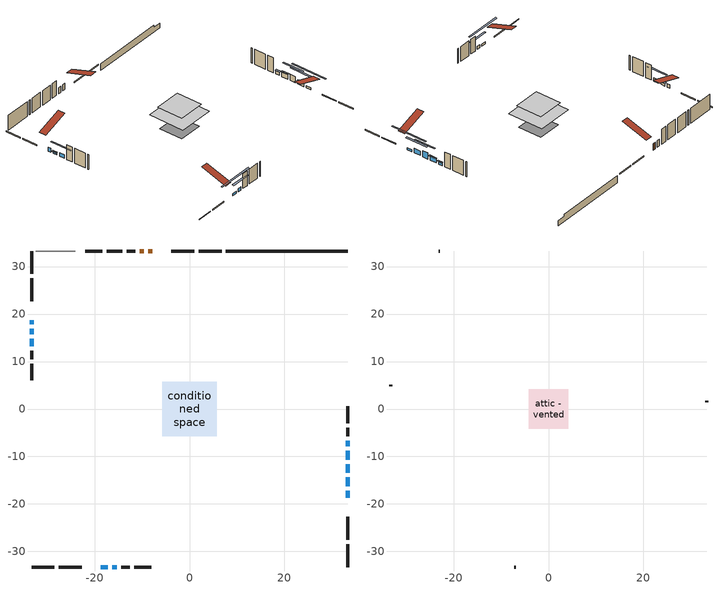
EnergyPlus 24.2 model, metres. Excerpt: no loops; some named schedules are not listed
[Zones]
conditioned space
 floor outside (Floor1 construction): -1.68,-1.68 -1.68,1.68 1.68,1.68 1.68,-1.68 z0.46
 floor adiabatic (AdiabaticFloorConstruction): -5.75,-5.75 -5.75,5.75 5.75,5.75 5.75,-5.75 z2.9
 floor foundation (Slab1 construction): -3.77,-3.77 -3.77,3.77 3.77,3.77 3.77,-3.77 z-1.83
 wall outside (RimJoist1 construction): 6.75,33.28 1.93,33.28 / -33.28,-33.28 -28.46,-33.28 / -33.28,33.28 -33.28,28.46 / 33.28,-33.28 33.28,-28.46 z0.46:0.76
 wall outside (RimJoist2 construction): 1,33.28 -3.8,33.28 / -27.53,-33.28 -22.73,-33.28 / -33.28,27.53 -33.28,22.73 / 33.28,-27.53 33.28,-22.73 z0.46:0.76
 wall outside (AdiabaticWallConstruction 1): -7.82,33.28 -8.71,33.28 z0.46:2.49
 wall outside (AdiabaticWallConstruction): -33.28,18.71 -33.28,17.86 z0.46:1.68; -33.28,16.94 -33.28,15.77 z0.46:1.17; 33.28,-18.71 33.28,-17.23 / -18.71,-33.28 -17.23,-33.28 z0.46:1.07; 33.28,-16.31 33.28,-14.33 / 33.28,-10.74 33.28,-8.76 z0.46:1.93; 33.28,-13.4 33.28,-11.67 z0.46:2.49; -16.31,-33.28 -15.29,-33.28 z0.46:1.48; 33.28,-7.83 33.28,-6.66 z0.46:1.43; -33.28,14.84 -33.28,13.21 z0.46:1.63
 wall outside (Wall1 construction): -11.46,33.28 -13.23,33.28 / -14.36,-33.28 -12.59,-33.28 / -33.28,12.28 -33.28,10.51 / 33.28,-5.73 33.28,-3.96 z0.46:5.34
 wall outside (Wall3 construction): -18.39,33.28 -21.95,33.28 / -11.66,-33.28 -8.1,-33.28 / -33.28,9.58 -33.28,6.02 / 33.28,-3.03 33.28,0.53 z0.46:5.34
 wall foundation (FoundationWall1 construction): 7.68,33.28,-1.83 7.68,33.28,0.46 30.72,33.28,0.46 30.72,33.28,-0.24 33.28,33.28,-0.24 33.28,33.28,-1.83
 wall othersidecoefficients (AdiabaticWallConstruction 1): -9.64,33.28 -10.53,33.28 z0.46:2.49
 wall othersidecoefficients (Wall2 construction): -14.16,33.28 -17.46,33.28 z0.46:5.34
 wall adiabatic (Wall5 construction): -24.07,33.28 -32.35,33.28 z0.46:5.34
 window (WindowConstruction 7): -33.28,18.71 -33.28,17.86 z0.46:1.68
 window (WindowConstruction 6): -33.28,16.93 -33.28,15.77 z0.46:1.17
 window (WindowConstruction 8): 33.28,-18.71 33.28,-17.24 z0.46:1.07
 window (WindowConstruction 9): -18.71,-33.28 -17.24,-33.28 z0.46:1.07
 window (WindowConstruction): 33.28,-16.31 33.28,-14.33 z0.46:1.93
 window (WindowConstruction 1): 33.28,-13.4 33.28,-11.67 z0.46:2.49
 window (WindowConstruction 2): -16.31,-33.28 -15.29,-33.28 z0.46:1.47
 window (WindowConstruction 3): 33.28,-10.74 33.28,-8.76 z0.46:1.93
 window (WindowConstruction 4): 33.28,-7.83 33.28,-6.66 z0.46:1.43
 window (WindowConstruction 5): -33.28,14.84 -33.28,13.21 z0.46:1.63
 door (Door): -7.82,33.28 -8.71,33.28 z0.46:2.49
 door inside (Door 1): -9.64,33.28 -10.53,33.28 z0.46:2.49
 ceiling adiabatic (AdiabaticFloorConstruction): 5.75,-5.75 5.75,5.75 -5.75,5.75 -5.75,-5.75 z2.9
attic - vented
 floor to conditioned space (Floor2 construction Reversed): -4.21,-4.21 -4.21,4.21 4.21,4.21 4.21,-4.21 z5.34
 wall outside (Wall4 construction): -22.88,33.28 -23.14,33.28 / -7.17,-33.28 -6.91,-33.28 / -33.28,5.09 -33.28,4.83 / 33.28,1.46 33.28,1.72 z0.46:5.34
 roof outside (Roof1 construction): -6.89,33.28,5.34 -6.89,25.08,8.07 -4.73,25.08,8.07 -4.73,33.28,5.34; -19.64,-33.28,5.34 -19.64,-25.08,8.07 -21.8,-25.08,8.07 -21.8,-33.28,5.34; -33.28,19.64,5.34 -25.08,19.64,8.07 -25.08,21.8,8.07 -33.28,21.8,5.34; 33.28,-19.64,5.34 25.08,-19.64,8.07 25.08,-21.8,8.07 33.28,-21.8,5.34
shading: -33.28,15.57 -33.28,17.14 -33.69,17.14 -33.69,15.57 z1.37; 33.28,-12.16 33.28,-23.79 33.69,-23.79 33.69,-12.16 z6.15; -12.16,-33.28 -23.79,-33.28 -23.79,-33.69 -12.16,-33.69 z6.15; 33.28,-11.69 33.28,-18.95 33.69,-18.95 33.69,-11.69 z4.57; 33.28,-9.03 33.28,-16.04 33.69,-16.04 33.69,-9.03 z5.13; -12.65,-33.28 -18.95,-33.28 -18.95,-33.69 -12.65,-33.69 z4.11; 33.28,-8.56 33.28,-10.94 33.69,-10.94 33.69,-8.56 z2.13; 33.28,-6.46 33.28,-8.03 33.69,-8.03 33.69,-6.46 z1.63; -33.28,10.57 -33.28,17.48 -33.69,17.48 -33.69,10.57 z4.27
[Building]
Building 1: Terrain=Suburbs
[Site:Location]
Edmonton Intl AP_AB: Latitude {deg}=53.31; Longitude {deg}=-113.58; Time Zone {hr}=-7; Elevation {m}=723; Keep Site Location Information=Yes
[Site:GroundTemperature:Shallow]
-1.56185, -3.61833, -3.78302, -2.80711, 1.11059, 5.01004, 8.39065, 10.5322, 10.7141, 8.97234, 5.67794, 1.89811
[Site:WaterMainsTemperature]
Calculation Method=Schedule; Temperature Schedule=mains temperature schedule
[Material] Roughness=Rough; Thermal Absorptance=0.9
Name | Thickness {m} | Conductivity {W/m-K} | Density {kg/m3} | Specific Heat {J/kg-K} | Solar Absorptance | Visible Absorptance
asphalt or fiberglass shingles | 0.00635 | 0.162714 | 1121.4 | 1465.45 | 0.4 | 0.4
ceiling loosefill ins | 0.254 | 0.0480833 | 16.02 | 1046.75 | 0.7 | 0.7
ceiling stud and cavity | 0.1397 | 0.139432 | 65.682 | 1177.47 | 0.7 | 0.7
concrete 4.0 in. | 0.1016 | 1.803125 | 2242.8 | 837.4 | 0.7 | 0.7
concrete 8.0 in. | 0.2032 | 1.803125 | 2242.8 | 837.4 | 0.7 | 0.7
door material | 0.04445 | 0.053851 | 512.64 | 1214.23 | 0.7 | 0.7
door material 1 | 0.04445 | 0.060037 | 512.64 | 1214.23 | 0.7 | 0.7
exterior vertical ins | 0.0480821 | 0.029427 | 32.04 | 1214.23 | 0.7 | 0.7
floor covering | 0.0127 | 0.0433444 | 54.468 | 1339.84 | 0.6 | 0.6
floor rigid ins | 0.103632 | 0.029427 | 32.04 | 1214.23 | 0.7 | 0.7
floor rigid ins 1; wall rigid ins 2 | 0.512978 | 0.029427 | 32.04 | 1214.23 | 0.7 | 0.7
floor stud and cavity | 0.1397 | 0.223993 | 92.3553 | 1139.71 | 0.7 | 0.7
floor stud and cavity 1 | 0.1397 | 1.75129 | 37.0049 | 1207.88 | 0.7 | 0.7
furniture material conditioned space 1 | 0.1524 | 0.115458 | 640.8 | 1214.23 | 0.6 | 0.6
gypsum board | 0.0127 | 0.160291 | 801 | 837.4 | 0.6 | 0.6
gypsum board 1 | 0.0127 | 0.160291 | 801 | 837.4 | 0.7 | 0.7
osb sheathing 0.5 in. | 0.0127 | 0.115458 | 512.64 | 1214.23 | 0.7 | 0.7
osb sheathing 0.75 in. | 0.01905 | 0.115458 | 512.64 | 1214.23 | 0.7 | 0.7
osb sheathing 2.0 in. | 0.0508 | 0.115458 | 512.64 | 1214.23 | 0.7 | 0.7
rim joist rigid ins; wall rigid ins | 0.051816 | 0.029427 | 32.04 | 1214.23 | 0.7 | 0.7
rim joist stud and cavity | 0.0508 | 0.0414762 | 125.044 | 1163.47 | 0.6 | 0.6
rim joist stud and cavity 1 | 0.0508 | 0.0296939 | 125.044 | 1163.47 | 0.6 | 0.6
wall rigid ins 1 | 0.051816 | 0.029427 | 32.04 | 1214.23 | 0.4 | 0.4
wall stud and cavity | 0.1397 | 0.234733 | 139.0536 | 1170.24 | 0.7 | 0.7
wall stud and cavity 1 | 0.1397 | 0.274017 | 139.0536 | 1170.24 | 0.7 | 0.7
wall stud and cavity 2 | 0.1397 | 0.221002 | 139.0536 | 1170.24 | 0.7 | 0.7
wall stud and cavity 3 | 0.0889 | 6.1454 | 50.32683 | 1063.81 | 0.6 | 0.6
wall stud and cavity 4 | 0.1397 | 0.175706 | 139.0536 | 1170.24 | 0.7 | 0.7
wall stud and cavity 5 | 0.0889 | 0.380278 | 52.3479 | 1209.89 | 0.7 | 0.7
wall stud and cavity 6 | 0.0889 | 0.391764 | 83.0341 | 1211.67 | 0.7 | 0.7
wood siding | 0.0254 | 0.102417 | 544.68 | 1172.36 | 0.4 | 0.4
wood siding 1 | 0.00254 | 0.102417 | 544.68 | 1172.36 | 0.4 | 0.4
wood siding 2; wood siding 3; wood siding 4 | 0.0254 | 0.102417 | 544.68 | 1172.36 | 0.7 | 0.7
[WindowMaterial:SimpleGlazingSystem]
Name | U-Factor {W/m2-K} | Solar Heat Gain Coefficient
WindowMaterial | 2.38249 | 0.65
WindowMaterial 1 | 2.97868 | 0.59
WindowMaterial 2 | 2.47674 | 0.61
WindowMaterial 3 | 2.41315 | 0.51
WindowMaterial 4 | 2.49151 | 0.6
WindowMaterial 5 | 2.4722 | 0.48
WindowMaterial 6 | 2.8072 | 0.47
WindowMaterial 7 | 3.0082 | 0.51
[Construction]
AdiabaticFloorConstruction: floor stud and cavity 1, floor rigid ins 1, osb sheathing 0.75 in., floor covering
AdiabaticWallConstruction: wood siding 3, wall rigid ins 2, wall stud and cavity 5, gypsum board
AdiabaticWallConstruction 1: wood siding 4, wall rigid ins 2, wall stud and cavity 5, gypsum board
Door: door material
Door 1: door material 1
Floor1 construction: floor stud and cavity, floor rigid ins, osb sheathing 0.75 in., floor covering
Floor2 construction Reversed: gypsum board, ceiling stud and cavity, ceiling loosefill ins
FoundationWall1 construction: concrete 8.0 in., gypsum board 1
furniture construction conditioned space 1: furniture material conditioned space 1
PartitionWallConstruction: gypsum board, wall stud and cavity 6, gypsum board
RimJoist1 construction: wood siding 2, rim joist rigid ins, osb sheathing 2.0 in., rim joist stud and cavity
RimJoist2 construction: wood siding 2, osb sheathing 2.0 in., rim joist stud and cavity 1
Roof1 construction: asphalt or fiberglass shingles
Slab1 construction: concrete 4.0 in.
Wall1 construction: wood siding, wall rigid ins, osb sheathing 0.5 in., wall stud and cavity, gypsum board
Wall2 construction: wall rigid ins 1, osb sheathing 0.5 in., wall stud and cavity 1, gypsum board
Wall3 construction: wood siding, wall rigid ins, osb sheathing 0.5 in., wall stud and cavity 2, gypsum board
Wall4 construction: wood siding 1, wall stud and cavity 3
Wall5 construction: wall rigid ins 1, osb sheathing 0.5 in., wall stud and cavity 4, gypsum board
WindowConstruction; WindowConstruction 3: WindowMaterial
WindowConstruction 1: WindowMaterial 1
WindowConstruction 2: WindowMaterial 2
WindowConstruction 4: WindowMaterial 3
WindowConstruction 5: WindowMaterial 4
WindowConstruction 6: WindowMaterial 5
WindowConstruction 7: WindowMaterial 6
WindowConstruction 8; WindowConstruction 9: WindowMaterial 7
[Zone] Multiplier=1; Part of Total Floor Area=Yes
Name | Volume {m3}
attic - vented | 31.4377
conditioned space | 479.4
[Space]
Name | Zone | Volume {m3}
attic - vented 1 | attic - vented | 31.4377
conditioned space 1 | conditioned space | 479.4
[ZoneInfiltration:EffectiveLeakageArea]
infil attic - vented 1: Zone or Space=attic - vented 1; Schedule=Always On Discrete; Effective Air Leakage Area {cm2}=2464.7; Stack Coefficient=0.000529172; Wind Coefficient=1.55424e-05
[ZoneMixing]
whole house fan mix: Zone or Space=attic - vented; Schedule=Always On Continuous; Design Flow Rate Calculation Method=Flow/Zone; Design Flow Rate {m3/s}=0; Source Zone or Space=conditioned space
[SurfaceProperty:ExposedFoundationPerimeter]
Slab1: Exposed Perimeter Calculation Method=TotalExposedPerimeter; Total Exposed Perimeter {m}=25.6
[SurfaceProperty:OtherSideCoefficients]
other non-freezing space: Combined Convective/Radiative Film Coefficient {W/m2-K}=8.35; Constant Temperature Coefficient=1; External Dry-Bulb Temperature Coefficient=0; Ground Temperature Coefficient=0; Wind Speed Coefficient=0; Zone Air Temperature Coefficient=0; Constant Temperature Schedule=other non-freezing space; Previous Other Side Temperature Coefficient=0
[InternalMass] Zone or ZoneList=conditioned space; Space or SpaceList=conditioned space 1
Name | Construction | Surface Area {m2}
furniture mass conditioned space 1 | furniture construction conditioned space 1 | 80.092
partition wall mass | PartitionWallConstruction | 200.23
[Lights]
interior lighting: Zone or ZoneList or Space or SpaceList=conditioned space 1; Schedule=interior lighting schedule; Design Level Calculation Method=LightingLevel; Lighting Level {W}=343.2; Return Air Fraction=0; Fraction Radiant=0.6; Fraction Visible=0.2; Fraction Replaceable=1
[People]
occupants: Zone or ZoneList or Space or SpaceList=conditioned space 1; Number of People Schedule=occupants schedule; Number of People Calculation Method=People; Number of People=3; Fraction Radiant=0.314171; Sensible Heat Fraction=0.56303; Activity Level Schedule=occupants activity schedule; Carbon Dioxide Generation Rate {m3/s-W}=0; Enable ASHRAE 55 Comfort Warnings=No; Mean Radiant Temperature Calculation Type=EnclosureAveraged
[ElectricEquipment] Zone or ZoneList or Space or SpaceList=conditioned space 1; Design Level Calculation Method=EquipmentLevel
Name | Schedule | Design Level {W} | Fraction Latent | Fraction Radiant | Fraction Lost
clothes dryer | clothes dryer schedule | 140.772 | 0.015 | 0.081 | 0.85
clothes washer | clothes washer schedule | 32.1985 | 0.03 | 0.162 | 0.7
cooking range | cooking range schedule | 208.969 | 0.08 | 0.432 | 0.2
dishwasher | dishwasher schedule | 66.8632 | 0.3 | 0.18 | 0.4
fridge | fridge schedule | 72.9452 | 0 | 0.6 | 0
mech vent bath fan 0 | mech vent bath fan 0 schedule | 50.2 | 0 | 0 | 1
mech vent house fan | mech vent house fan schedule | 0 | 0 | 0 | 1
mech vent house fan cfis | mech vent house fan cfis schedule | 0 | 0 | 0 | 0
mech vent range fan 0 | mech vent range fan 0 schedule | 57 | 0 | 0 | 1
mech vent range fan 1 | mech vent range fan 1 schedule | 57 | 0 | 0 | 1
misc plug loads | misc plug loads schedule | 494.7 | 0.045 | 0.513 | 0.1
whole house fan | Always On Discrete | 0 | 0 | 0 | 1
[OtherEquipment] Zone or ZoneList or Space or SpaceList=conditioned space 1; Design Level Calculation Method=EquipmentLevel
Name | Fuel Type | Schedule | Design Level {W} | Fraction Latent | Fraction Radiant | Fraction Lost
clothes dryer 1 | Electricity | clothes dryer schedule | 0 | 0.015 | 0.081 | 0.85
cooking range 1 | Electricity | cooking range schedule | 0 | 0.08 | 0.432 | 0.2
general water use latent | None | general water use schedule | 59.3978 | 1 | 0 | 0
general water use sensible | None | general water use schedule | -58.539 | 0 | 0.6 | 0
mech vent house fan latent load | None | Always On Discrete | 0 | 1 | 0 | 0
mech vent house fan sensible load | None | Always On Discrete | 0 | 0 | 0 | 0
water heater energy adjustment1 | NaturalGas | Always On Discrete | 0.01 | 0 | 0 | 1
[ZoneInfiltration:DesignFlowRate] Zone or ZoneList or Space or SpaceList=conditioned space 1; Schedule=Always On Discrete; Design Flow Rate Calculation Method=Flow/Zone; Design Flow Rate {m3/s}=0
infil flow; natural vent flow; whole house fan flow
[AvailabilityManager:Scheduled]
furnace airloop Availability Manager: Schedule=Always On Discrete
[Foundation:Kiva]
Foundation Kiva 1: Initial Indoor Air Temperature {C}=18; Wall Height Above Grade {m}=0.460004; Wall Depth Below Slab {m}=0.2032; Custom Block Material Name 1=exterior vertical ins; Custom Block Depth 1 {m}=2.28999; Custom Block X Position 1 {m}=0.2159; Custom Block Z Position 1 {m}=0
[Foundation:Kiva:Settings]
Soil Conductivity {W/m-K}=0.849921; Soil Density {kg/m3}=1842.3; Soil Specific Heat {J/kg-K}=418.7; Ground Solar Absorptivity=0.9; Ground Thermal Absorptivity=0.9; Ground Surface Roughness {m}=0.03; Far-Field Width {m}=40; Deep-Ground Boundary Condition=ZeroFlux; Deep-Ground Depth {m}=40; Minimum Cell Dimension {m}=0.2; Maximum Cell Growth Coefficient=3; Simulation Timestep=Timestep
[Exterior:Lights]
exterior lighting: Schedule=exterior lighting schedule; Design Level {W}=75.6
[EnergyManagementSystem:GlobalVariable]
furnace_airloop_Fan_RTF
infil_program_Qfan
infil_program_Qinf
natural_vent_program_Qnv
natural_vent_program_Qwhf
[EnergyManagementSystem:Sensor]
Name | Output:Variable or Output:Meter Index Key | Output:Variable or Output:Meter
airflow_gain | infil flow | Infiltration Sensible Heat Gain Energy
airflow_gain_1 | natural vent flow | Infiltration Sensible Heat Gain Energy
airflow_gain_2 | whole house fan flow | Infiltration Sensible Heat Gain Energy
airflow_loss | infil flow | Infiltration Sensible Heat Loss Energy
airflow_loss_1 | natural vent flow | Infiltration Sensible Heat Loss Energy
airflow_loss_2 | whole house fan flow | Infiltration Sensible Heat Loss Energy
clg_load_cond |  | Cooling:EnergyTransfer:Zone:CONDITIONED SPACE
clg_sp_s; clg_sp_s_1 | cooling setpoint | Schedule Value
clothes_dryer_exhaust_0_sch_s | clothes dryer exhaust 0 schedule | Schedule Value
cool_season | cooling season schedule | Schedule Value
htg_load_cond |  | Heating:EnergyTransfer:Zone:CONDITIONED SPACE
htg_sp_s; htg_sp_s_1 | heating setpoint | Schedule Value
ig_ee_conv | clothes dryer | Electric Equipment Convective Heating Energy
ig_ee_conv_2 | cooking range | Electric Equipment Convective Heating Energy
ig_ee_conv_4 | fridge | Electric Equipment Convective Heating Energy
ig_ee_conv_5 | misc plug loads | Electric Equipment Convective Heating Energy
ig_ee_conv_6 | whole house fan | Electric Equipment Convective Heating Energy
ig_ee_rad | clothes dryer | Electric Equipment Radiant Heating Energy
ig_ee_rad_2 | cooking range | Electric Equipment Radiant Heating Energy
ig_ee_rad_4 | fridge | Electric Equipment Radiant Heating Energy
ig_ee_rad_5 | misc plug loads | Electric Equipment Radiant Heating Energy
ig_ee_rad_6 | whole house fan | Electric Equipment Radiant Heating Energy
ig_lgt_conv | interior lighting | Lights Convective Heating Energy
ig_lgt_rad | interior lighting | Lights Radiant Heating Energy
ig_lgt_vis | interior lighting | Lights Visible Radiation Heating Energy
ig_oe_conv | clothes dryer 1 | Other Equipment Convective Heating Energy
ig_oe_conv_1 | cooking range 1 | Other Equipment Convective Heating Energy
ig_oe_conv_2 | general water use latent | Other Equipment Convective Heating Energy
ig_oe_conv_3 | general water use sensible | Other Equipment Convective Heating Energy
ig_oe_conv_4 | water heater energy adjustment1 | Other Equipment Convective Heating Energy
ig_oe_rad | clothes dryer 1 | Other Equipment Radiant Heating Energy
ig_oe_rad_1 | cooking range 1 | Other Equipment Radiant Heating Energy
ig_oe_rad_2 | general water use latent | Other Equipment Radiant Heating Energy
ig_oe_rad_3 | general water use sensible | Other Equipment Radiant Heating Energy
ig_oe_rad_4 | water heater energy adjustment1 | Other Equipment Radiant Heating Energy
ig_ppl_conv | occupants | People Convective Heating Energy
ig_ppl_rad | occupants | People Radiant Heating Energy
im_conv | furniture mass conditioned space 1 | Surface Inside Face Convection Heat Gain Energy
im_conv_1 | partition wall mass | Surface Inside Face Convection Heat Gain Energy
im_ig | furniture mass conditioned space 1 | Surface Inside Face Internal Gains Radiation Heat Gain Energy
im_ig_1 | partition wall mass | Surface Inside Face Internal Gains Radiation Heat Gain Energy
im_lgt | furniture mass conditioned space 1 | Surface Inside Face Lights Radiation Heat Gain Energy
im_lgt_1 | partition wall mass | Surface Inside Face Lights Radiation Heat Gain Energy
im_sol | furniture mass conditioned space 1 | Surface Inside Face Solar Radiation Heat Gain Energy
im_sol_1 | partition wall mass | Surface Inside Face Solar Radiation Heat Gain Energy
im_surf | furniture mass conditioned space 1 | Surface Inside Face Net Surface Thermal Radiation Heat Gain Energy
im_surf_1 | partition wall mass | Surface Inside Face Net Surface Thermal Radiation Heat Gain Energy
mech_vent_bath_fan_0_sch_s | mech vent bath fan 0 schedule | Schedule Value
mech_vent_range_fan_0_sch_s | mech vent range fan 0 schedule | Schedule Value
mech_vent_range_fan_1_sch_s | mech vent range fan 1 schedule | Schedule Value
mv_conv | mech vent bath fan 0 | Electric Equipment Convective Heating Energy
mv_conv_1 | mech vent house fan | Electric Equipment Convective Heating Energy
mv_conv_2 | mech vent house fan cfis | Electric Equipment Convective Heating Energy
mv_conv_3 | mech vent range fan 0 | Electric Equipment Convective Heating Energy
mv_conv_4 | mech vent range fan 1 | Electric Equipment Convective Heating Energy
mv_conv_5 | mech vent house fan latent load | Other Equipment Convective Heating Energy
mv_conv_6 | mech vent house fan sensible load | Other Equipment Convective Heating Energy
mv_rad | mech vent bath fan 0 | Electric Equipment Radiant Heating Energy
mv_rad_1 | mech vent house fan | Electric Equipment Radiant Heating Energy
mv_rad_2 | mech vent house fan cfis | Electric Equipment Radiant Heating Energy
mv_rad_3 | mech vent range fan 0 | Electric Equipment Radiant Heating Energy
mv_rad_4 | mech vent range fan 1 | Electric Equipment Radiant Heating Energy
mv_rad_5 | mech vent house fan latent load | Other Equipment Radiant Heating Energy
mv_rad_6 | mech vent house fan sensible load | Other Equipment Radiant Heating Energy
natural_vent_s | natural vent schedule | Schedule Value
oa_temp |  | Site Outdoor Air Drybulb Temperature
out_pb_s |  | Site Outdoor Air Barometric Pressure
out_wt_s |  | Site Outdoor Air Humidity Ratio
site_vw_s |  | Site Wind Speed
ss_back_out | Window1 | Surface Window Shortwave from Zone Back Out Window Heat Transfer Rate
ss_back_out_1 | Window10 | Surface Window Shortwave from Zone Back Out Window Heat Transfer Rate
ss_back_out_2 | Window11 | Surface Window Shortwave from Zone Back Out Window Heat Transfer Rate
ss_back_out_3 | Window12 | Surface Window Shortwave from Zone Back Out Window Heat Transfer Rate
ss_back_out_4 | Window3 | Surface Window Shortwave from Zone Back Out Window Heat Transfer Rate
ss_back_out_5 | Window4 | Surface Window Shortwave from Zone Back Out Window Heat Transfer Rate
ss_back_out_6 | Window5 | Surface Window Shortwave from Zone Back Out Window Heat Transfer Rate
ss_back_out_7 | Window6 | Surface Window Shortwave from Zone Back Out Window Heat Transfer Rate
ss_back_out_8 | Window7 | Surface Window Shortwave from Zone Back Out Window Heat Transfer Rate
ss_back_out_9 | Window8 | Surface Window Shortwave from Zone Back Out Window Heat Transfer Rate
ss_conv | Door1 | Surface Inside Face Convection Heat Gain Energy
ss_conv_1 | Door2 | Surface Inside Face Convection Heat Gain Energy
ss_conv_10 | Window7 | Surface Inside Face Convection Heat Gain Energy
ss_conv_11 | Window8 | Surface Inside Face Convection Heat Gain Energy
ss_conv_2 | Window1 | Surface Inside Face Convection Heat Gain Energy
ss_conv_3 | Window10 | Surface Inside Face Convection Heat Gain Energy
ss_conv_4 | Window11 | Surface Inside Face Convection Heat Gain Energy
ss_conv_5 | Window12 | Surface Inside Face Convection Heat Gain Energy
ss_conv_6 | Window3 | Surface Inside Face Convection Heat Gain Energy
ss_conv_7 | Window4 | Surface Inside Face Convection Heat Gain Energy
ss_conv_8 | Window5 | Surface Inside Face Convection Heat Gain Energy
ss_conv_9 | Window6 | Surface Inside Face Convection Heat Gain Energy
ss_ig | Door1 | Surface Inside Face Internal Gains Radiation Heat Gain Energy
ss_ig_1 | Door2 | Surface Inside Face Internal Gains Radiation Heat Gain Energy
ss_ig_10 | Window7 | Surface Inside Face Internal Gains Radiation Heat Gain Energy
ss_ig_11 | Window8 | Surface Inside Face Internal Gains Radiation Heat Gain Energy
ss_ig_2 | Window1 | Surface Inside Face Internal Gains Radiation Heat Gain Energy
ss_ig_3 | Window10 | Surface Inside Face Internal Gains Radiation Heat Gain Energy
ss_ig_4 | Window11 | Surface Inside Face Internal Gains Radiation Heat Gain Energy
ss_ig_5 | Window12 | Surface Inside Face Internal Gains Radiation Heat Gain Energy
ss_ig_6 | Window3 | Surface Inside Face Internal Gains Radiation Heat Gain Energy
ss_ig_7 | Window4 | Surface Inside Face Internal Gains Radiation Heat Gain Energy
ss_ig_8 | Window5 | Surface Inside Face Internal Gains Radiation Heat Gain Energy
ss_ig_9 | Window6 | Surface Inside Face Internal Gains Radiation Heat Gain Energy
ss_lgt | Door1 | Surface Inside Face Lights Radiation Heat Gain Energy
ss_lgt_1 | Door2 | Surface Inside Face Lights Radiation Heat Gain Energy
ss_sol | Door1 | Surface Inside Face Solar Radiation Heat Gain Energy
ss_sol_1 | Door2 | Surface Inside Face Solar Radiation Heat Gain Energy
ss_surf | Door1 | Surface Inside Face Net Surface Thermal Radiation Heat Gain Energy
ss_surf_1 | Door2 | Surface Inside Face Net Surface Thermal Radiation Heat Gain Energy
ss_surf_10 | Window7 | Surface Inside Face Net Surface Thermal Radiation Heat Gain Energy
ss_surf_11 | Window8 | Surface Inside Face Net Surface Thermal Radiation Heat Gain Energy
ss_surf_2 | Window1 | Surface Inside Face Net Surface Thermal Radiation Heat Gain Energy
ss_surf_3 | Window10 | Surface Inside Face Net Surface Thermal Radiation Heat Gain Energy
ss_surf_4 | Window11 | Surface Inside Face Net Surface Thermal Radiation Heat Gain Energy
ss_surf_5 | Window12 | Surface Inside Face Net Surface Thermal Radiation Heat Gain Energy
ss_surf_6 | Window3 | Surface Inside Face Net Surface Thermal Radiation Heat Gain Energy
ss_surf_7 | Window4 | Surface Inside Face Net Surface Thermal Radiation Heat Gain Energy
ss_surf_8 | Window5 | Surface Inside Face Net Surface Thermal Radiation Heat Gain Energy
ss_surf_9 | Window6 | Surface Inside Face Net Surface Thermal Radiation Heat Gain Energy
ss_trans_in | Window1 | Surface Window Transmitted Solar Radiation Rate
ss_trans_in_1 | Window10 | Surface Window Transmitted Solar Radiation Rate
ss_trans_in_2 | Window11 | Surface Window Transmitted Solar Radiation Rate
ss_trans_in_3 | Window12 | Surface Window Transmitted Solar Radiation Rate
ss_trans_in_4 | Window3 | Surface Window Transmitted Solar Radiation Rate
ss_trans_in_5 | Window4 | Surface Window Transmitted Solar Radiation Rate
ss_trans_in_6 | Window5 | Surface Window Transmitted Solar Radiation Rate
ss_trans_in_7 | Window6 | Surface Window Transmitted Solar Radiation Rate
ss_trans_in_8 | Window7 | Surface Window Transmitted Solar Radiation Rate
ss_trans_in_9 | Window8 | Surface Window Transmitted Solar Radiation Rate
ss_trans_out | Window1 | Surface Inside Face Initial Transmitted Diffuse Transmitted Out Window Solar Radiation Rate
ss_trans_out_1 | Window10 | Surface Inside Face Initial Transmitted Diffuse Transmitted Out Window Solar Radiation Rate
ss_trans_out_2 | Window11 | Surface Inside Face Initial Transmitted Diffuse Transmitted Out Window Solar Radiation Rate
ss_trans_out_3 | Window12 | Surface Inside Face Initial Transmitted Diffuse Transmitted Out Window Solar Radiation Rate
